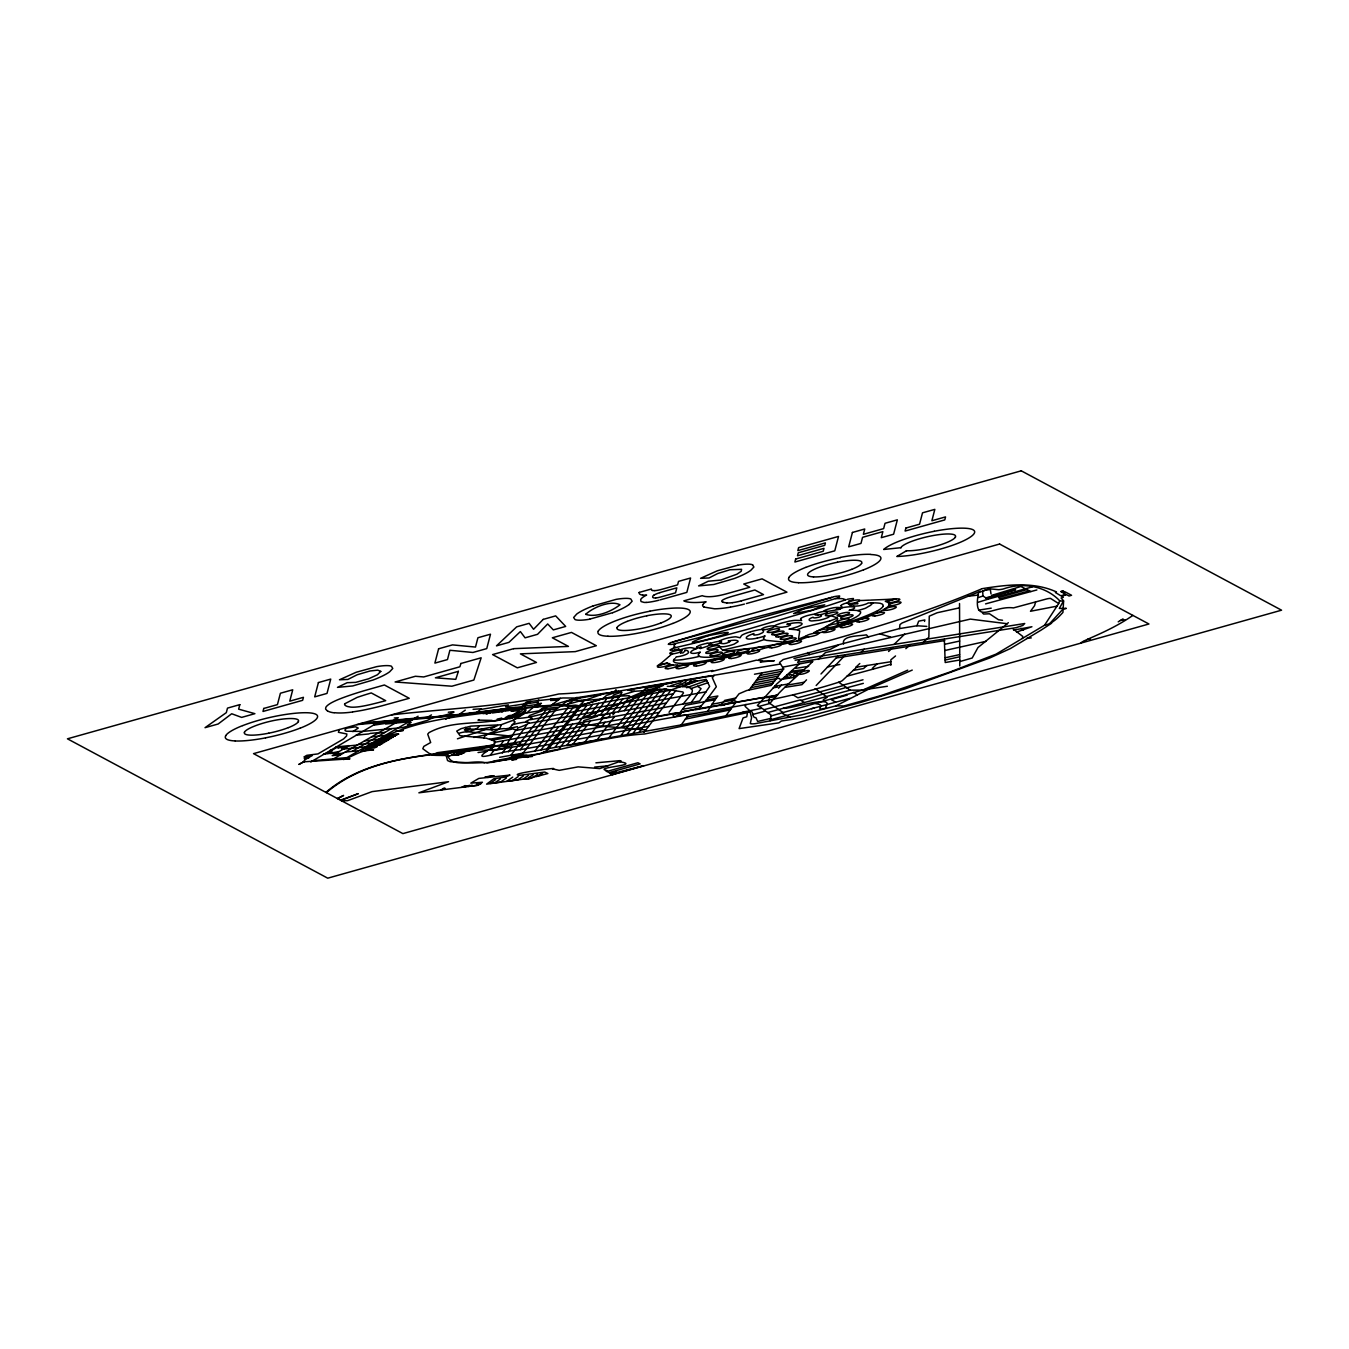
<?xml version="1.0" encoding="UTF-8"?>
<svg xmlns="http://www.w3.org/2000/svg" width="1349" height="1349" viewBox="0 0 1349 1349"><rect width="100%" height="100%" fill="white"/><g stroke="black" fill="none" stroke-linecap="round" stroke-linejoin="round"><path stroke-width="1.5" d="M959.78 665.968L959.527 603.526M837.577 618.837L837.577 618.736A23.81 4.755 -13.1 0 0 836.818 617.758L832.721 616.291A159.991 31.904 -13.1 0 0 830.529 615.852L829.382 615.633M944.317 639.241L945.211 662.528L959.729 659.998M1044.564 625.228C1052.169 623.845 1057.987 617.876 1062.928 612.429L1063.585 601.334L1059.69 600.743C1045.644 586.056 1022.694 581.975 1003.352 588.973A6.998 1.4 -13.1 0 1 998.429 589.682L989.121 588.754L978.463 592.7C972.191 627.201 993.471 605.01 1013.419 607.91L1046.453 599.007A4.3 0.86 -13.1 0 1 1050.517 598.4L1058.661 603.576L1044.564 625.228L996.068 654.13L949.932 672.038L881.352 695.46L843.934 705.965L835.992 705.847L801.34 714.936L755.406 723.637A9.207 1.838 -13.1 0 1 750.297 723.536L751.578 717.719L750.213 712.323L745.103 711.817L682.257 724.717L541.168 749.909M575.838 698.023L562.971 697.973L528.403 701.632L526.363 701.986L521.726 706.674L454.546 714.936L360.183 723.671M580.306 701.429L588.215 699.693L584.252 699.726L560.644 706.269L556.159 709.152L539.617 710.316L544.069 707.584L571.976 699.338L618.533 691.497L621.906 692.593L619.124 696.91L602.194 698.934L584.302 704.313L602.952 698.529L622.698 694.87L634.418 691.312L664.939 689.069L682.931 691.97L683.471 692.998L669.037 712.272M890.863 665.242L890.829 659.846L895.534 655.951M339.206 729.573L338.397 732.271L346.862 733.991L346.575 735.981L343.573 738.932L317.959 753.906L306.83 755.322L303.963 757.008L312.175 755.625L305.009 759.571L303.508 761.848L349.998 758.796L343.101 759.453C353.404 756.536 362.122 749.049 373.572 749.892L361.11 751.14C405.56 717.466 462.471 717.314 515.251 708.647L514.34 709.321L517.645 708.326C536.413 708.579 493.194 724.16 492.014 720.4L477.968 720.13L479.182 719.557M680.25 652.022L680.25 652.09A20.184 4.03 -13.1 0 0 680.469 652.899M725.947 715.661L736.385 701.632L733.957 700.283L739.05 693.791L746.705 690.519L771.206 685.359L783.685 668.952L779.537 662.477L783.162 659.543L899.496 628.583L899.952 624.604L902.076 623.002L980.605 591.216M685.309 683.589L695.528 680.351L697.045 681.11L682.543 686.574L667.3 686.337M676.001 690.283L666.305 703.031L517.443 730.096L515.385 730.686L507.764 742.658L508.792 743.653L514.053 742.81L681.481 712.339C675.815 720.518 666.473 714.498 680.503 712.508M798.541 638.735L799.721 631.062A48.834 9.73 -13.1 0 0 798.085 629.949L789.199 629.106M924.503 621.417L924.858 619.933L918.669 621.164L916.932 625.767L899.496 628.583M540.207 710.636L525.081 713.267L513.042 720.315L500.968 724.801L471.121 726.099L461.105 728.662L456.721 731.091L460.06 735.694L486.314 738.207L494.021 740.837L494.611 743.198L493.43 745.019L437.228 752.708C423.181 759.521 451.898 749.892 448.053 756.485C452.826 768.34 474.342 759.352 484.881 762.809M456.434 754.209L459.824 753.366L451.544 755.322L457.851 755.153L464.596 752.455L462.623 752.894A4.958 0.995 -13.1 0 1 462.1 753.282L459.048 754.428A4.519 0.894 -13.1 0 1 458.053 754.664A4.705 0.944 -13.1 0 1 456.704 754.917L456.333 754.968A4.941 0.978 -13.1 0 1 455.237 755.052L454.664 755.052A4.705 0.944 -13.1 0 1 454.023 754.985L453.804 754.867M494.847 741.343L494.392 744.817C438.155 757.076 372.577 752.54 325.885 792.369M1035.577 601.941L1034.565 605.701L1030.484 611.266L1057.076 606.139M612.075 692.29C608.095 692.121 616.206 692.442 615.987 689.643M451.51 755.153L454.714 753.872L453.77 754.513M679.98 663.438L676.22 662.865A53.977 10.758 -13.1 0 1 674.433 662.241L673.455 661.364A51.785 10.32 -13.1 0 1 673.657 660.099L673.944 659.425A28.97 5.767 -13.1 0 0 674.466 658.936L674.77 658.616M352.831 731.613L358.278 728.055L355.529 726.791L346.895 728.123A15.918 3.17 -13.1 0 0 346.71 731.242L362.611 731.428L402.643 727.566L427.481 720.349L433.316 717.449L476.248 712.896L481.323 708.765L473.077 709.321M978.43 597.506L982.983 596.005L982.662 591.317L985.495 589.968L990.351 589.58L990.992 593.864M584.673 704.414L580.863 706.033L548.891 748.51M516.937 729.792L517.881 727.988C539.448 720.366 524.474 721.108 512.232 724.851L509.602 728.325L517.443 730.096M344.771 703.773L357.03 697.45A79.625 15.868 -13.1 0 1 371.262 692.931L385.696 700.671A92.019 18.346 -13.1 0 1 370.924 704.448A28.818 5.75 -13.1 0 1 359.559 706.674A19.611 3.912 -13.1 0 1 350.622 707.095L347.435 706.488A51.414 10.252 -13.1 0 1 346.035 705.898A33.32 6.644 -13.1 0 1 344.653 703.79M770.178 720.788L771.072 714.97L764.04 710.012M883.157 606.342L882.937 604.774A53.926 10.758 -13.1 0 0 881.959 603.93L880.138 603.29A51.734 10.32 -13.1 0 0 876.968 602.969L875.214 602.868A31.786 6.34 -13.1 0 1 873.629 602.919L871.134 602.936M1058.661 603.576L1059.69 600.743M696.725 647.216L695.797 648.802L692.695 647.958A31.803 6.34 -13.1 0 0 691.481 647.722A11.652 2.327 -13.1 0 0 689.626 647.655L685.815 648.194A12.546 2.496 -13.1 0 0 683.774 648.717L681.903 649.274A8.111 1.619 -13.1 0 0 680.132 650.117M673.117 689.744L640.488 695.696L609.124 737.532M491.947 749.808L497.781 749.37L500.428 745.643M556.159 709.152L521.945 754.647L518.235 756.233M584.488 721.951L566.917 745.221M1022.441 638.482L1022.778 636.441L1012.981 628.87M310.776 761.983L377.855 722.541M526.784 724.835L514.053 742.81M724.7 704.971L720.619 705.527L724.717 700.384L735.761 698.023M536.194 705.105L541.438 703.352L537.357 704.077L534.879 706.387L558.587 704.785L569.447 705.814A30.74 6.121 -13.1 0 1 575.601 705.156L580.863 706.033M543.478 752.169L558.941 749.184L592.582 704.414L640.488 695.696M500.513 749.268L514.88 744.21L527.071 744.446L619.225 727.684C692.206 711.716 767.227 705.19 838.69 682.24L839.719 681.886A7.032 1.4 -13.1 0 0 842.366 680.571L856.75 667.131L890.947 661.718M745.913 704.397L745.137 706.438L750.078 710.94C754.125 710.839 751.427 718.005 755.929 717.702L757.666 721.445L770.903 718.393M758.88 706.471L769.908 703.453C782.487 687.653 798.76 675.259 812.874 661.381L799.333 663.961L776.754 683.994L757.345 705.527L764.09 709.675L800.345 699.895L804.308 702.559L850.157 690.165L861.32 690.132L887.355 686.253M484.24 747.397L500.58 745.12L503.632 740.685L542.956 733.519M612.328 696.826L613.643 694.937L621.569 692.071M573.072 744.108L590.491 720.889L699.608 701.008L709.658 686.439L706.168 679.373L697.045 681.11M501.862 712.002L506.044 710.164M576.242 719.439L586.781 705.476L592.582 704.414M493.7 746.351L494.409 744.817M644.029 732.423L666.305 703.031M588.248 717.246L598.703 703.301M646.694 694.566L622.125 727.145M680.604 711.682L685.562 705.291L715.054 699.743L717.87 696L708.242 697.652L698.816 708.663L683.656 711.446M681.245 724.902L688.513 714.768M596.342 715.779L602.801 714.599M534.912 751.039L569.447 705.814M546.834 748.864L578.586 706.556L557.575 705.409L524.913 707.905L538.082 706.556L537.273 707.061M508.438 751.865L511.827 747.211M597.185 739.707L614.638 716.471M499.619 757.329L540.932 749.943L558.621 726.656L590.491 720.889M612.294 712.862L622.833 698.9M707.584 711.345L715.054 699.743M527.037 712.626L533.563 707.112M502.283 752.978L505.723 748.324M584.977 741.933L602.581 718.646M624.368 710.67L634.839 696.708L647.52 692.02M652.731 693.487L621.029 735.374M749.201 689.963L761.865 672.898M606.156 713.992L619.124 696.91M618.264 711.783L629.713 696.354A6.037 1.197 -13.1 0 0 628.145 695.747L619.731 696.084M594.083 716.184L606.376 699.237M708.242 697.652L716.353 686.742L712.289 677.704L714.228 675.478L627.707 690.03L634.418 691.312M492.874 761.258L513.463 757.194L515.419 754.58M524.205 744.648L549.97 710.586M601.384 718.309C609.799 707.534 615.481 718.95 601.873 717.651M633.153 733.165L666.473 689.103M683.184 704.009C690.014 695.005 700.131 687.568 682.543 686.574M493.987 746.604C463.466 765.608 497.545 751.376 520.36 749.69L523.867 745.07L527.071 744.446M554.979 747.38L572.532 724.143M582.785 717.398L604.47 709.473L613.104 698.006M639.241 732.052L670.959 690.148M448.34 718.309L452.455 715.931M466.906 729.944L464.36 729.843L470.278 728.055L465.877 731.546L512.097 736.217M490.345 755.136L493.869 750.482L523.867 745.07M586.781 705.476L572.701 708.04L562.111 722.019M627.184 734.261L659.728 690.924L664.939 689.069M510.731 755.44L517.864 746.115L523.901 744.665M691.228 702.542L701.075 688.631L697.467 686.287L690.671 688.715M515.251 756.873L518.657 754.563L517.173 756.519L513.463 757.194M577.76 723.991L602.076 726.167L605.043 722.255L659.105 712.39M579.632 705.342L583.611 701.514M677.333 715.611L680.958 712.947M554.203 739.522L555.603 737.009M872.955 602.919L870.712 605.195A17.217 3.423 -13.1 0 1 868.722 606.342L866.378 607.724A7.335 1.467 -13.1 0 1 864.945 608.433L857.779 610.608M509.855 718.629L512.013 716.774L504.459 719.219L511.777 718.275L520.883 713.52M519.314 743.957L545.637 710.569M545.08 744.53L544.237 745.508M600.153 715.071L603.829 710.4L706.269 691.767M536.902 704.532L524.154 706.168L528.639 701.851L530.663 701.531L529.348 703.301M513.885 754.867L511.659 757.548L506.516 759.605L491.66 762.37L472.403 763.011L450.144 761.679L447.531 760.566L446.182 755.541A22.056 4.401 -13.1 0 0 442.506 755.474C430.449 755.136 433.248 756.384 422.81 748.729L423.822 746.385L430.685 742.506L427.717 734.143L429.033 732.608C453.77 719.135 482.672 725.947 507.747 717.516M612.884 714.936L614.942 712.39M602.952 698.529L606.578 695.393L618.533 691.497M558.874 734.665L557.609 736.925M689.794 681.582L691.919 679.019M821.001 673.96L837.662 656.322M561.909 704.886L566.58 701.632L580.475 697.551M682.341 712.188L695.966 709.203M676.591 686.186L684.972 682.358L687.383 679.829M597.118 716.336L583.645 720.686M827.477 666.962L839.837 664.467M356.743 724.649L450.364 716.015L515.689 707.567L525.081 708.916L524.373 711.547L515.116 718.562L516.465 718.444C518.168 714.903 529.348 712.356 524.913 707.905M806.517 679.845L801.964 684.668L784.949 687.366M675.63 657.688L676.355 656.845A9.055 1.804 -13.1 0 0 679.98 656.339L683.134 655.513A10.337 2.057 -13.1 0 0 685.376 654.72L686.27 654.349A5.025 0.995 -13.1 0 0 686.928 654.012L687.889 653.287A22.056 4.401 -13.1 0 0 688.53 652.528A15.21 3.035 -13.1 0 0 688.664 652.225L687.653 650.69A35.917 7.167 -13.1 0 0 686 650.353M797.748 673.117L796.804 673.876M510.748 757.598L513.21 754.985M682.628 680.722L680.115 682.881L671.094 685.579M778.508 688.209L781.459 685.14L788.069 684.044M512.367 709.051L510.529 710.856M845.25 655.091L816.162 685.511M860.898 652.562L864.186 649.189L1024.734 623.508L1022.829 625.447L1016.185 627.656L797.63 662.308L799.873 659.492M790.227 674.196L789.317 674.938M818.101 659.476L825.47 652.612L970.319 619.107L1007.214 623.727L1008.327 622.648M575.854 697.888L606.881 692.88M512.687 759.959L513.328 759.318M511.709 760.111L516.6 759.369M550.645 699.069L552.5 698.934M894.1 644.4L904.656 634.097M888.603 651.5L892.6 647.621M513.244 710.603L511.524 710.889L516.06 709.523M513.463 759.302C524.137 752.944 540.983 757.227 548.453 748.813L550.038 748.071M1007.214 623.727L977.958 647.554L972.191 658.025L959.83 661.55M866.969 665.495L863.529 668.548L853.124 670.419M859.802 663.506L855.822 667.283L856.75 667.131M922.986 642.697L928.854 637.268L929.259 616.173L937.15 612.75L959.324 607.876M877.086 663.877L872.365 668.328L873.292 669.07L890.829 664.281M672.072 653.894L669.408 656.137M905.854 648.684L910.035 644.788M553.242 704.178L552.382 704.515L560.408 698.327M540.224 704.515L535.705 705.493M754.513 682.796L776.299 678.614L779.182 678.311L780.397 679.576L788.541 678.26L796.601 671.566L803.026 670.655M794.898 675.411L793.988 676.153M539.027 705.055L534.946 706.1M711.581 671.549L756.418 660.15L761.747 660.791L760.313 662.123C790.952 658.413 762.64 663.759 759.015 659.543C834.323 639.611 909.968 619.461 981.802 588.805M787.226 676.591L786.349 677.35M628.786 697.821L640.64 692.796L648.194 686.826M668.75 656.71L661.937 662.561A162.487 32.393 -13.1 0 1 659.998 663.978L657.25 665.9M527.965 757.109L524.289 756.317M719 641.382L719.118 641.298A10.843 2.158 -13.1 0 1 719.759 640.826L721.091 640.202A16.981 3.389 -13.1 0 1 723.587 639.207L725.981 638.448A12.377 2.462 -13.1 0 1 728.477 637.824L730.281 637.47A15.615 3.12 -13.1 0 1 733.333 637.015L735.154 636.829A15.126 3.018 -13.1 0 1 736.588 636.947L740.078 637.773L741.427 635.716A10.37 2.074 -13.1 0 1 742.254 634.991L742.776 634.704A21.129 4.216 -13.1 0 1 745.154 633.608L747.413 632.782A38.244 7.622 -13.1 0 1 748.813 632.344L750.263 631.888M559.144 699.473L550.628 700.485L555.114 698.647M503.076 711.058L493.852 712.019M511.777 718.275L517.763 714.886M517.898 715.763L519.365 714.65M448.053 756.485L451.19 755.389M629.157 604.504L632.141 601.249L630.843 599.007A21.028 4.199 -13.1 0 0 616.139 599.361L593.256 605.87M512.232 724.851L515.133 721.985L513.042 720.315M489.08 713.385L491.559 712.255M500.698 719.354L501.727 718.106L497.174 719.135M485.944 713.84L491.053 712.626M340.96 800.446L358.294 793.65L340.454 800.176M435.103 753.535L433.164 755.136L481.458 748.779M453.736 715.763L449.622 717.499M542.669 773.77L530.208 778.457L523.176 779.149L528.504 775.304M709.439 644.873L708.832 645.311A36.693 7.318 -13.1 0 1 707.449 646.222L700.283 648.599A4.603 0.927 -13.1 0 1 699.996 648.228L700.283 647.857A32.174 6.408 -13.1 0 1 701.261 647.014L700.131 647.335A52.459 10.455 -13.1 0 0 698.074 648.026L695.123 649.156A18.97 3.777 -13.1 0 0 692.475 650.538A13.338 2.664 -13.1 0 0 692.054 650.808A17.217 3.423 -13.1 0 0 690.705 652.461A11.551 2.31 -13.1 0 0 692.037 653.287A9.038 1.804 -13.1 0 0 693.723 653.388L695.089 653.287A8.313 1.653 -13.1 0 0 699.878 652.241M461.695 787.327L465.169 785.556M462.909 787.175L469.739 785.32M527.425 757.463L528.218 756.89C543.343 755.625 513.126 756.452 528.218 756.89M465.54 786.821L467.142 785.674M512.738 777.108L506.853 781.273L517.847 779.84L523.26 776.046M512.62 780.531L518.235 776.569M459.334 714.329L465.287 710.13M495.639 779.553L490.142 783.449L500.53 782.1L506.431 777.951M533.327 774.663C520.647 782.184 534.642 777.564 537.458 774.141M494.83 782.808L500.26 779.014M337.351 798.524L343.59 795.421L337.672 798.675M468.103 786.484L472.167 785.101M445.743 719.27L447.21 718.241M476.45 784.056L481.138 783.634M480.193 783.567L477.799 785.219L470.666 786.147M326.374 792.639C362.915 761.392 412.979 756.182 458.862 751.815L461.24 750.162M525.739 721.597L532.096 718.208L528.825 716.454L529.651 715.459L542.349 710.822M458.862 751.815L476.012 749.639L477.866 748.341L456.67 750.887M418.106 716.218L411.765 720.029L398.09 721.445L340.521 754.799L332.191 755.642L349.155 745.626L335.884 746.992M567.339 704.482L573.747 700.114L581.942 700.401M540.848 774.006L539.785 774.697L541.624 774.478M538.807 699.878L537.914 700.451M845.806 599.782L843.007 598.771A80.502 16.053 -13.1 0 0 841.101 598.585L835.571 598.619M653 689.71L663.034 685.596M528.42 778.474L486.601 784.14L493.886 778.744L505.824 776.973L510.04 775.085L478.811 778.424L470.818 783.145L482.419 782.251L478.069 785.27L418.881 792.824L448.543 781.712L372.071 791.627L347.62 800.665L341.617 800.8M1118.203 621.855L1123.009 618.871M1132.873 615.397C1108.912 632.175 1082.168 640.286 1080.701 643.169M368.446 722.575L428.004 716.994L431.461 714.903M518.168 710.603L519.921 709.54L517.679 709.743M505.605 717.499L508.607 715.678L515.048 714.751M393.773 720.467L398.292 717.752L394.279 717.988M458.913 753.214C472.521 749.353 483.38 749.859 493.869 750.482M512.991 714.953L519.837 710.434L513.429 711.092M677.029 650.235L679.12 648.987L674.685 650.016M906.73 550.611L896.815 556.496A47.384 9.443 -13.1 0 0 957.25 543.546A48.851 9.747 -13.1 0 0 974.265 533.327A46.777 9.325 -13.1 0 0 964.518 528.201A48.851 9.747 -13.1 0 0 934.317 531.253M323.406 754.158L329.578 752.523L325.446 753.956M311.872 760.853L346.963 757.598L411.765 720.029M339.999 746.587L337.688 747.919L346.929 746.941M391.463 728.629L352.224 751.359L345.26 752.051M373.336 725.239L398.09 721.445M333.27 759.032L340.521 754.799M884.168 609.343L882.583 610.22A78.461 15.648 -13.1 0 1 876.074 613.323M428.004 716.994C429.066 720.332 468.272 709.473 448.306 712.255M327.638 752.708L337.992 746.79M374.988 747.852L365.006 748.897L367.957 748.644M381.565 739.269L391.058 738.459M327.453 753.771L338.784 751.578M774.41 625.885L775.81 625.127A5.733 1.147 -13.1 0 1 776.586 624.789L779.182 623.862A39.239 7.824 -13.1 0 1 781.914 623.002L789.469 621.113A21.213 4.232 -13.1 0 1 792.892 620.574L794.021 620.439A10.219 2.04 -13.1 0 1 795.944 620.355L801.593 620.489L800.632 619.006M619.326 761.072L620.068 760.651L595.904 762.826M912.244 670.082L870.122 688.412L835.992 705.847M370.031 748.341L369.609 748.476M576.057 697.855L576.95 697.382M510.276 716.69L513.784 714.886M526.97 755.339L522.417 754.816L511.541 757.649L517.594 756.637M837.965 645.378L830.04 649.476L793.937 658.531M569.413 700.586L571.976 699.338M675.832 643.507L674.146 645.345A80.367 16.019 -13.1 0 0 673.96 646.289L675.731 647.587M671.06 642.478L671.094 642.461A22.309 4.452 -13.1 0 0 669.576 643.22L668.278 644.316L670.301 644.451A23.557 4.705 -13.1 0 0 672.207 644.384L672.24 644.384M907.725 670.166L863.208 689.879L770.515 716.1M813.97 632.546L815.234 631.973A184.746 36.828 -13.1 0 0 825.841 626.83L837.088 620.203A49.373 9.848 -13.1 0 0 837.544 618.955M806.331 635.902L801.205 638.026A69.608 13.878 -13.1 0 1 800.075 638.465M673.589 648.093L673.64 648.076A21.736 4.334 -13.1 0 0 671.768 648.886L669.947 649.982L672.476 650.201A24.012 4.789 -13.1 0 0 674.129 650.151L674.18 650.134M497.562 725.492L490.631 728.949A9.291 1.855 -13.1 0 0 492.351 729.758L504.104 728.595A4.603 0.911 -13.1 0 0 507.932 728.443L509.551 728.055M799.637 638.633L798.456 639.072M612.598 612.716L589.8 619.107M666.929 662.814L666.17 663.084A35.563 7.082 -13.1 0 1 662.781 664.197L661.684 664.551M776.029 696.759L760.532 698.023L695.494 709.759M659.981 689.204L604.47 709.473M808.22 636.846L796.652 641.011M862.196 618.871L865.299 617.724A80.889 16.121 -13.1 0 0 872.567 614.84M686.624 687.737L706.707 680.503M697.467 686.287L708.09 682.678M492.351 729.758L485.286 729.539L457.429 738.814M764.967 635.919L763.45 638.178L764.107 639.291A48.294 9.628 -13.1 0 0 766.536 640.37L786.568 642.411M764.731 636.003L762.185 636.829A19.308 3.845 -13.1 0 1 758.711 637.757L757.16 638.128M818.067 633.254L819.804 632.63M587.624 699.355L603.054 693.926M764.394 639.493L757.244 641.888A16.407 3.271 -13.1 0 1 753.906 642.798L722.862 650.1M797.31 629.646L800.362 628.533A15.412 3.069 -13.1 0 0 802.773 627.487L829.702 620.978M672.257 689.524L680.672 686.641M851.894 600.221L852.113 600.153A22.545 4.502 -13.1 0 0 853.124 599.394L853.462 598.501L849.415 598.922A23.338 4.654 -13.1 0 0 847.223 599.31L847.223 599.31M845.671 599.816L835.318 603.256A382.003 76.151 -13.1 0 1 827.544 605.802L749.74 628.701A111.883 22.309 -13.1 0 1 747.076 629.443L731.462 633.676A424.345 84.599 -13.1 0 1 722.255 636.121L696.017 642.748A409.691 81.682 -13.1 0 1 687.265 644.856L673.842 648.026M850.915 600.558L848.42 601.384L850.207 601.401M522.906 753.231L520.68 754.681L522.417 754.816M584.302 704.111L581.25 704.6M659.02 687.012L646.508 690.553M494.189 745.66L491.947 745.946M838.42 597.708L838.572 597.658A25.429 5.076 -13.1 0 0 839.483 596.848L839.618 595.921L836.127 596.292A20.252 4.047 -13.1 0 0 834.272 596.612L834.272 596.612M833.631 596.814L819.366 601.3A357.755 71.328 -13.1 0 1 811.794 603.627L671.751 642.293M837.965 597.843L775.355 616.645L697.113 638.111A370.638 73.891 -13.1 0 1 688.816 640.235L672.915 644.215M968.127 596.224L978.497 595.044M831.389 628.87L847.425 623.794A104.8 20.893 -13.1 0 1 850.325 622.833L855.974 620.995A82.795 16.508 -13.1 0 0 857.762 620.405M511.153 729.269L473.769 737.448M750.634 631.787L751.966 631.399A37.62 7.504 -13.1 0 1 755.288 630.573L758.661 629.848A5.598 1.113 -13.1 0 1 759.436 629.713L761.747 629.443M660.757 664.872A6.425 1.282 -13.1 0 0 660.285 667.249A6.425 1.282 -13.1 0 0 669.913 664.045A6.425 1.282 -13.1 0 0 660.757 664.872L660.083 665.057M982.325 588.636C1005.916 584.91 1033.25 581.25 1056.452 591.941L1055.373 592.498L1060.82 595.769L1065.946 594.369L1060.702 591.553L1063.248 590.845L1061.629 591.57L1064.749 591.638L1062.945 592.346L1066.115 592.363L1071.544 595.28L1069.032 596.022L1066.637 594.724L1061.899 596.073L1063.383 597.27L1061.09 597.995L1063.619 600.811L1059.302 608.433L1066.317 608.365L1062.675 609.428L1050.348 622.884L1051.613 623.204L1041.209 630.05L1010.418 648.549L990.031 657.874L905.567 688.732L860.949 702.357L804.442 717.415L781.324 721.057L778.879 722.845L739.083 728.612L743.08 717.887L746.739 716.757L747.481 712.66L644.704 733.974C599.293 736.621 546.632 755.659 498.506 760.735L486.804 762.893M991.65 595.381L1020.856 586.495L1030.94 591.537L1036.875 589.951M609.883 773.179L616.459 771.308M1013.554 630.084L1031.918 626.745L1016.505 632.074M679.829 712.643L684.567 711.277M1032.491 586.832L987.873 599.226L982.983 596.005M606.881 771.459L609.208 772.623L640.151 763.905L637.892 762.758L606.881 771.459L605.785 770.835L606.848 770.549C591.992 767.345 643.102 765.254 619.629 761.78L621.181 760.988L599.765 768.61L578.148 766.873L559.194 770.346L552.466 768.863C562.263 766.822 505.588 773.955 519.466 775.338L544.76 772.05L547.863 773.517L536.025 776.653M639.106 592.447L651.28 589.041M660.167 599.867L686.843 592.38L690.587 577.996L678.513 581.385L677.603 584.876L663.017 588.99A12.04 2.394 -13.1 0 1 657.975 590.221A7.099 1.416 -13.1 0 1 654.771 590.626M741.36 600.828L763.517 594.605L754.867 589.985L732.591 596.241A24.737 4.924 -13.1 0 0 728.915 597.371A15.058 3.002 -13.1 0 0 724.835 598.905A12.023 2.394 -13.1 0 0 722.12 600.507A9.477 1.889 -13.1 0 0 721.732 601.165L721.917 601.587A19.763 3.946 -13.1 0 0 722.356 601.907A45.225 9.021 -13.1 0 0 723.3 602.328M746.385 603.559L786.939 592.16L762.101 578.856L743.754 584.016L749.791 587.253L727.617 593.493A21.837 4.351 -13.1 0 1 719.506 595.482A17.284 3.44 -13.1 0 1 713.199 596.46A18.953 3.777 -13.1 0 1 708.512 596.696A30.201 6.02 -13.1 0 1 703.2 596.005L702.576 595.769A15.21 3.035 -13.1 0 1 702.323 595.668L683.825 600.861A51.127 10.185 -13.1 0 0 686.81 601.839A47.535 9.477 -13.1 0 0 698.04 602.447A37.772 7.538 -13.1 0 0 706.117 601.789A28.565 5.7 -13.1 0 0 702.863 604.672M516.465 718.444C535.013 718.157 553.63 708.916 572.701 708.04M1026.825 589.648L998.614 597.59L1000.233 598.804L1029.287 590.896M985.799 597.877L1015.595 589.58L986.574 598.282M1030.94 591.537L985.563 603.88M777.715 694.92L769.706 697.079L768.61 702.559L783.145 712.609L783.01 713.79L790.042 717.145M801.289 700.401L846.278 687.434L850.157 690.165M752.573 714.532L765.338 711.058M771.021 719.641L849.954 698.344M978.396 602.194L987.873 599.226M846.936 676.22L873.292 669.07M767.648 712.542L804.308 702.559M846.278 687.434L843.53 685.477L797.866 697.804L792.824 694.735M761.561 708.326L742.827 712.188M846.767 687.821L863.343 683.353M833.075 699.069L847.155 695.123L846.447 694.431M675.377 682.021L645.294 688.546M838.69 682.24L842.923 685.107L863.023 679.778M658.902 600.204L658.75 600.254A18.346 3.659 -13.1 0 1 650.623 601.941A11.922 2.378 -13.1 0 1 646.171 602.43M744.429 604.082L743.653 604.285A37.924 7.554 -13.1 0 1 730.5 607.067M494.51 726.504L480.48 729.354L469.89 729.101M749.977 651.702L738.459 654.585M737.279 653.658L740.466 652.815M517.426 726.673L509.602 728.325M696.944 680.874L684.381 685.073L680.739 684.752M735.475 654.096L733.822 654.501A114.53 22.832 -13.1 0 0 729.522 655.513L721.648 657.401A48.244 9.612 -13.1 0 1 717.027 658.447L714.279 659.02M792.656 641.989L782.471 644.35M731.36 656.288L724.143 658.025A67.686 13.49 -13.1 0 1 719.928 659.02M847.678 602.683L846.093 603.104A12.377 2.462 -13.1 0 0 843.951 603.779L841.489 604.976A11.652 2.327 -13.1 0 0 841.118 605.684M762.944 648.549L769.149 647.098M497.781 749.37L501.255 748.611M450.853 714.683L448.711 715.021M985.917 641.348L944.924 650.488M945.16 660.015L959.628 656.811M512.553 716.623L514.323 716.252M945.177 657.772L959.577 654.619M789.35 629.072L792.352 628.347A19.308 3.845 -13.1 0 0 795.725 627.352L797.107 626.897A11.214 2.243 -13.1 0 0 800.817 625.211L801.744 624.469A13.675 2.732 -13.1 0 0 802.065 623.727L801.997 623.558A22.933 4.57 -13.1 0 0 800.75 622.901L798.49 622.682A20.69 4.131 -13.1 0 0 794.713 622.884L793.516 623.019A7.47 1.484 -13.1 0 0 792.217 623.204L789.637 623.676A27.267 5.43 -13.1 0 0 786.855 624.267L786.855 624.267A25.26 5.042 -13.1 0 1 788.828 624.351L790.177 624.57A8.769 1.754 -13.1 0 1 790.531 624.941L788.659 625.97A6.812 1.349 -13.1 0 1 786.889 626.492L782.116 627.201A18.498 3.693 -13.1 0 1 780.076 627.234L779.806 627.218A11.079 2.209 -13.1 0 1 779.115 627.184L775.371 626.492M944.974 644.232L959.611 641.062M885.737 601.35L891.402 600.001A92.744 18.498 -13.1 0 0 894.572 599.192L896.394 598.72L890.745 599.158A162.487 32.393 -13.1 0 1 886.63 599.428L870.729 600.086M786.433 642.444L785 642.731M715.206 660.032L715.054 660.066A6.425 1.282 -13.1 0 0 714.582 662.561A6.425 1.282 -13.1 0 0 724.211 659.374A6.425 1.282 -13.1 0 0 715.071 660.184M712.828 670.47C663.995 679.441 604.015 692.273 558.874 693.959C504.172 706.572 447.312 708.495 391.547 714.869M685.393 719.118L730.247 709.878M725.897 703.773L728.443 703.183A4.789 0.961 -13.1 0 0 731.107 702.323L734.227 699.946L723.671 701.8M713.638 675.343L780.498 664.012M459.065 733.266C464.916 731.04 476.315 731.883 479.232 725.745M615.161 691.126L616.628 690.975M772.758 683.403L750.938 687.636M677.198 712.66L656.069 716.538M782.96 667.114L799.333 663.961M781.661 671.364L759.925 675.495M774.68 680.975L752.793 685.123M784.578 642.815L778.575 643.928A164.595 32.814 -13.1 0 1 765.153 646.188A140.583 28.025 -13.1 0 1 762.674 646.576A184.746 36.828 -13.1 0 1 748.021 648.684L728.291 650.774A49.373 9.848 -13.1 0 1 725.104 650.555L724.531 650.488A23.81 4.755 -13.1 0 1 722.389 649.914L719.152 646.609M711.682 704.313L723.435 702.087M673.944 714.262L679.12 713.284M552.77 700.485L556.547 699.288L554.321 699.305M737.768 565.248L717.364 570.779L700.586 578.316L709.018 577.979L717.685 573.527L729.944 569.767L741.613 569.329L741.191 571.318L736.925 574.202L720.821 580.053L708.292 581.217L698.613 585.904L713.806 584.488L734.328 578.502A51.414 10.252 -13.1 0 0 750.82 570.307L753.889 567.035L752.59 564.793M558.621 726.656L489.687 739.235M495.555 742.169L503.632 740.685M520.36 749.69L648.633 726.335M711.243 675.613L606.578 693.184M758.104 677.957L779.773 673.809M756.485 680.149L778.002 676.203M603.829 710.4L529.364 723.233M706.404 699.996L716.184 698.209M492.318 740.196L511.777 736.638M555.08 731.327L543.478 733.434M555.552 731.242L605.043 722.255M514.93 755.238L516.751 754.9M566.884 745.626L604.436 738.814M736.79 653.489L734.665 653.877A86.791 17.301 -13.1 0 1 730.703 654.552A95.155 18.97 -13.1 0 1 727.178 655.125L716.37 656.609A49.323 9.831 -13.1 0 1 709.051 657.25L704.212 657.233A50.739 10.117 -13.1 0 1 700.418 656.811L698.377 655.547A40.183 8.01 -13.1 0 1 698.293 654.771L698.681 653.961A52.156 10.404 -13.1 0 1 700.35 652.14M754.479 674.23L783.685 668.952M555.299 739.927L559.565 739.168M687.012 716.875L730.973 708.916M793.263 675.984L797.208 675.377M698.816 708.663L773.837 695.629M500.58 745.12L508.792 743.653M487.36 751.275L478.035 752.523M673.37 693.757L530.359 719.708M682.729 709.254L701.244 705.965M801.458 671.954C817.612 667.333 804.729 675.394 798.541 674.213M511.861 710.569L515.301 709.979M476.012 749.639L505.386 744.614L515.976 744.007M774.545 686.321L781.459 685.14M511.018 710.367L512.283 710.164M787.158 685.09L804.189 682.24M773.247 687.805L777.53 687.096M707.061 643.338L705.358 643.675A13.153 2.614 -13.1 0 0 702.576 644.367L700.991 644.856A11.45 2.276 -13.1 0 0 699.035 645.564L697.315 646.576A19.948 3.98 -13.1 0 0 696.742 647.183M864.186 649.189L795.117 660.234M944.722 640.59L836.245 657.992M978.565 610.153L991.228 608.163M795.404 668.362L808.624 666.339M788.541 678.26L794.932 677.282M800.092 673.033L796.062 673.606M787.007 674.955L791.172 674.365M788.187 676.793L784.376 677.333M449.571 755.794L447.699 755.777M515.925 716.285L519.635 715.746M790.278 672.46L796.601 671.566M492.385 712.997L502.502 711.479M506.229 718.579L510.698 717.955M486.601 713.756L487.512 713.638M538.571 775.591L540.426 775.355M525.132 703.807L505.487 706.825L508.337 704.852L481.053 709.422M524.761 704.262L526.852 703.993M476.248 712.896C491.997 713.52 508.978 704.616 524.457 709.068L524.576 710.721L522.08 712.963L523.395 712.913M1120.463 620.456L1125.1 619.849M791.829 671.212L804.459 669.559M482.942 713.672L487.495 713.081M815.352 613.964L813.447 614.25A16.981 3.389 -13.1 0 0 810.243 614.857L807.613 615.515A12.074 2.411 -13.1 0 0 805.066 616.324L803.886 616.78A15.362 3.069 -13.1 0 0 801.593 617.893L800.817 618.382A16.964 3.389 -13.1 0 0 800.632 618.955M505.47 710.99L509.028 710.552M527.341 703.571L538.504 702.121L537.357 704.077M329.814 751.477L332.276 750.837L330.809 750.887M640.64 692.796L654.4 691.244M364.55 740.871L378.513 739.336M1026.589 638.397L1031.294 637.892M901.199 547.66L883.713 549.481A47.299 9.426 -13.1 0 1 934.284 531.287M514.036 714.329L516.144 714.11M343 749.1L365.444 746.874M373.993 743.603L384.111 742.506L374.213 743.484M376.017 723.705L388.377 722.474M356.085 735.188L369.137 733.907M377.956 733.08L384.92 732.406M385.224 735.492L371.548 736.807M371.599 743.265L358.311 744.496M352.224 751.359L358.885 750.702M330.151 753.501L336.66 752.86M304.216 758.627L308.28 758.222M916.932 625.767L926.814 626.391M385.713 724.008L410.147 721.664L411.158 722.474L407.364 724.666L411.9 725.155M370.132 733.434L378.732 732.608M304.807 758.273L308.87 757.885M348.7 745.896L357.283 745.07M335.058 753.956L343.101 753.197M343.371 748.914L341.634 748.999L344.45 748.307M499.754 746.739L507.865 745.98M594.555 767.092L607.994 765.844M587.574 700.266L602.194 698.934M329.982 750.381L332.039 750.196M1087.8 639.156L1090.414 638.954M827.19 611.519L840.461 609.175A4.603 0.927 -13.1 0 0 839.685 608.989L838.69 608.972A32.174 6.408 -13.1 0 0 836.313 609.073L837.442 608.753A52.459 10.455 -13.1 0 1 839.786 608.214L843.479 607.472A18.97 3.777 -13.1 0 1 847.712 606.932A13.338 2.664 -13.1 0 1 848.487 606.865A17.217 3.423 -13.1 0 1 852.939 606.865A11.551 2.31 -13.1 0 1 854.558 607.623A9.038 1.804 -13.1 0 1 854.288 608.281L853.732 608.669A8.313 1.653 -13.1 0 1 849.566 610.186M541.522 708.596L558.149 707.416M775.068 695.393L777.091 695.595M869.667 600.136L865.417 600.322A53.302 10.623 -13.1 0 1 862.989 600.44L859.684 600.524A6.425 1.282 -13.1 0 0 850.663 601.266A6.425 1.282 -13.1 0 0 850.19 603.644A6.425 1.282 -13.1 0 0 859.819 600.44M1084.242 641.213L1086.333 641.112M554.675 704.701L553.36 704.431M687.585 714.936L678.8 715.51M870.678 602.952L868.183 602.952A9.055 1.804 -13.1 0 1 865.788 604.133L862.804 605.043A10.337 2.057 -13.1 0 1 860.156 605.617L858.959 605.836A5.025 0.995 -13.1 0 1 857.93 605.971L855.856 606.106A22.056 4.401 -13.1 0 1 853.765 606.089M489.872 747.312L492.048 748.223M1002.543 620.253L998.496 619.747L989.475 613.778L983.64 614.048L982.426 612.935M480.48 729.354L485.286 729.539M726.824 602.952L723.3 602.328M815.875 703.74C826.026 704.734 816.33 709.018 821.541 709.169C823.177 708.259 828.202 708.562 825.807 706.606C835.587 693.959 788.204 709.675 783.331 708.259M571.538 699.962L573.747 700.114M645.918 729.944L602.076 726.167M459.082 753.804L461.914 754.007M516.33 757.109L517.965 757.227M521.726 706.674L525.486 707.281M831.743 597.388L750.331 618.567L673.1 641.972M719.388 646.441L719.725 646.525A16.694 3.322 -13.1 0 0 722.086 646.778L723.418 646.727A4.637 0.927 -13.1 0 0 724.261 646.643L725.627 646.424A10.505 2.091 -13.1 0 0 728.645 645.8L731.158 645.109A15.665 3.12 -13.1 0 0 734.21 644.097L738.072 641.686A21.146 4.216 -13.1 0 0 737.819 640.91L737.06 640.556A24.029 4.789 -13.1 0 0 734.935 640.219L733.603 640.252A20.336 4.047 -13.1 0 0 731.495 640.455L730.281 640.623A13.692 2.732 -13.1 0 0 728.359 640.994M890.593 637.032L880.138 633.946M609.208 772.623L612.986 774.579M704.026 607.084L714.582 608.804A34.113 6.796 -13.1 0 0 721.9 608.348A29.695 5.919 -13.1 0 0 730.433 607.134M811.491 708.68L813.869 708.04M729.758 641.517L729.337 641.23A19.561 3.895 -13.1 0 0 728.342 640.994M831.153 699.591L835.621 702.104M483.937 737.852C485.488 731.63 500.951 732.692 500.968 724.801M327.301 710.839L325.564 709.051L325.868 707.298A41.077 8.195 -13.1 0 1 331.129 702.947A42.207 8.414 -13.1 0 1 341.23 698.377A78.411 15.632 -13.1 0 1 353.522 694.027A85.122 16.964 -13.1 0 1 365.697 690.283L384.398 684.988L409.236 698.293L382.323 705.712A69.811 13.912 -13.1 0 1 362.207 710.35A54.095 10.792 -13.1 0 1 352.662 711.901M465.169 727.381L467.007 728.561M853.512 692.442L857.273 694.92M815.15 688.648L827.274 697.214L823.379 699.659L824.037 701.413M1020.788 628.229L1023.453 630.135M680.537 652.882L682.898 652.95L685.09 650.909A37.924 7.554 -13.1 0 0 684.82 650.252A11.703 2.327 -13.1 0 1 685.983 650.353M807.967 652.444L809.653 654.602M868.52 637.133L866.429 634.823C860.072 636.188 841.017 635.227 843.597 643.996M762.876 629.865L763.467 631.484A11.079 2.209 -13.1 0 1 763.349 631.855L763.281 631.956A18.498 3.693 -13.1 0 1 762.573 632.698L759.352 634.232A6.812 1.349 -13.1 0 1 757.497 634.721L754.411 635.092A8.769 1.754 -13.1 0 1 753.619 634.839L753.484 634.283A25.26 5.042 -13.1 0 1 753.922 633.524L753.939 633.507A27.267 5.43 -13.1 0 0 751.595 634.367L749.622 635.16A7.47 1.484 -13.1 0 0 748.762 635.581L748.071 635.986A20.69 4.131 -13.1 0 0 746.402 637.318L746.267 638.212A22.933 4.57 -13.1 0 0 747.363 638.853L747.852 638.971A13.675 2.732 -13.1 0 0 749.774 639.072L751.848 638.971A11.214 2.243 -13.1 0 0 757.16 638.144M651.28 589.462L651.263 589.429A17.638 3.524 -13.1 0 0 652.68 590.508M629.072 604.521A51.532 10.269 -13.1 0 1 612.648 612.716M589.715 619.208A21.028 4.199 -13.1 0 1 575.028 619.562L573.645 617.505L576.697 614.065A51.515 10.269 -13.1 0 1 593.206 605.853M659.863 592.649A17.436 3.474 -13.1 0 1 662.174 591.941L676.827 587.827L675.529 592.835L660.959 596.916A11.096 2.209 -13.1 0 1 658.649 597.489A5.261 1.045 -13.1 0 1 655.732 597.944M653.961 595.111A13.372 2.664 -13.1 0 1 659.846 592.649M653.911 595.128A12.141 2.411 -13.1 0 0 652.747 596.427A28.177 5.615 -13.1 0 0 652.697 597.287L653.354 597.759A7.656 1.534 -13.1 0 0 655.631 597.978M642.917 595.061A15.632 3.12 -13.1 0 0 646.626 595.078A30.521 6.087 -13.1 0 0 642.546 597.506A30.15 6.003 -13.1 0 0 640.657 599.833L641.045 601.536L644.046 602.413A14.08 2.816 -13.1 0 0 646.137 602.43M642.647 595.145A29.088 5.801 -13.1 0 1 639.308 592.413M654.805 590.609A8.195 1.636 -13.1 0 1 652.714 590.491M737.869 565.147A21.011 4.182 -13.1 0 1 752.573 564.809M288.382 727.617A26.862 5.362 -13.1 0 1 268.771 733.182M298.382 721.631A28.818 5.75 -13.1 0 1 288.484 727.617M298.314 721.631A27.806 5.548 -13.1 0 0 292.615 718.579A28.818 5.75 -13.1 0 0 274.167 720.433A26.862 5.362 -13.1 0 0 254.607 726.082A28.902 5.767 -13.1 0 0 244.388 732.271M244.506 732.237A27.806 5.548 -13.1 0 0 250.29 735.138A28.902 5.767 -13.1 0 0 268.755 733.198M242.719 725.61A45.984 9.173 -13.1 0 1 277.321 715.897A48.935 9.763 -13.1 0 1 307.623 712.761A46.743 9.325 -13.1 0 1 317.15 717.938A48.935 9.763 -13.1 0 1 300.304 728.123M300.153 728.123A45.984 9.173 -13.1 0 1 265.551 737.836M265.517 737.886A48.935 9.763 -13.1 0 1 235.249 740.972M235.333 740.938A46.743 9.325 -13.1 0 1 225.721 735.778M225.603 735.812A48.935 9.763 -13.1 0 1 242.584 725.61M352.46 712.036A40.15 8.01 -13.1 0 1 334.535 712.677M334.08 712.828A56.742 11.315 -13.1 0 1 327.487 710.788M661.01 622.918A26.862 5.362 -13.1 0 1 641.399 628.482A28.902 5.767 -13.1 0 1 622.816 630.472A27.806 5.548 -13.1 0 1 617.134 627.538M661.128 622.918A28.818 5.75 -13.1 0 0 671.009 616.931A27.806 5.548 -13.1 0 0 665.259 613.896A28.818 5.75 -13.1 0 0 646.795 615.751M627.234 621.383A26.862 5.362 -13.1 0 1 646.846 615.818M617.016 627.572A28.902 5.767 -13.1 0 1 627.167 621.383M649.948 611.198A45.984 9.173 -13.1 0 0 615.363 620.911A48.935 9.763 -13.1 0 0 598.231 631.113M649.982 611.148A48.935 9.763 -13.1 0 1 680.25 608.062A46.743 9.325 -13.1 0 1 689.777 613.255A48.935 9.763 -13.1 0 1 672.932 623.423M672.78 623.423A45.984 9.173 -13.1 0 1 638.178 633.136A48.935 9.763 -13.1 0 1 607.876 636.273M607.977 636.239A46.743 9.325 -13.1 0 1 598.349 631.079M732.271 602.716A17.014 3.389 -13.1 0 1 726.926 602.919M732.372 602.666A12.326 2.462 -13.1 0 0 737.633 601.755A20.134 4.013 -13.1 0 0 741.36 600.845M704.144 607.033A33.995 6.779 -13.1 0 1 702.677 604.706M851.624 569.362A26.862 5.362 -13.1 0 1 832.013 574.927A28.902 5.767 -13.1 0 1 813.43 576.917M861.623 563.376A28.818 5.75 -13.1 0 1 851.725 569.362M837.409 562.196A28.818 5.75 -13.1 0 1 855.856 560.29A27.806 5.548 -13.1 0 1 861.556 563.393M813.531 576.883A27.806 5.548 -13.1 0 1 807.747 573.983A28.902 5.767 -13.1 0 1 817.781 567.828A26.862 5.362 -13.1 0 1 837.459 562.263M805.96 567.356A45.984 9.173 -13.1 0 1 840.562 557.643M863.545 569.868A48.935 9.763 -13.1 0 0 880.509 559.666A46.743 9.325 -13.1 0 0 870.779 554.54M840.309 557.424A48.935 9.763 -13.1 0 1 870.577 554.355M863.394 569.868A45.984 9.173 -13.1 0 1 828.792 579.581A48.935 9.763 -13.1 0 1 798.49 582.717M798.574 582.684A46.743 9.325 -13.1 0 1 788.963 577.524M788.845 577.557A48.935 9.763 -13.1 0 1 805.808 567.356M955.53 537.003A28.144 5.615 -13.1 0 1 935.43 546.345A28.144 5.615 -13.1 0 1 906.41 550.729M955.294 537.054A27.705 5.531 -13.1 0 0 949.595 534.002A28.076 5.598 -13.1 0 0 920.659 538.436A28.076 5.598 -13.1 0 0 900.828 547.728M828.05 629.528A6.441 1.282 -13.1 0 1 834.913 629.089A6.441 1.282 -13.1 0 1 829.989 631.686A6.441 1.282 -13.1 0 1 822.637 632.361M759.386 650.403A6.425 1.282 -13.1 0 1 755.12 652.967A6.425 1.282 -13.1 0 1 747.363 653.81A6.425 1.282 -13.1 0 1 751.612 651.23M757.514 650.218A6.745 1.349 -13.1 0 1 759.167 650.454M751.562 651.196A6.054 1.214 -13.1 0 1 753.906 650.64M849.347 604.015A37.924 7.554 -13.1 0 0 850.915 604.335L857.947 603.678L857.07 603.222A25.024 4.991 -13.1 0 0 855.232 602.919M849.263 604.15A11.703 2.327 -13.1 0 0 849.263 604.487A35.917 7.167 -13.1 0 0 849.516 605.145L852.99 606.055A15.21 3.035 -13.1 0 0 853.765 606.089M720.13 643.068A15.227 3.035 -13.1 0 0 721.007 643.439L723.047 643.692A4.738 0.944 -13.1 0 0 724.076 643.625L725.02 643.473A6.728 1.332 -13.1 0 0 726.673 643.102L729.118 642.158A6.003 1.197 -13.1 0 0 729.742 641.517M820.462 614.672A19.021 3.794 -13.1 0 1 821.44 615.228L821.372 616.071A4.738 0.944 -13.1 0 1 820.9 616.426L820.243 616.712A6.728 1.332 -13.1 0 1 818.792 617.218L815.723 617.825A6.003 1.197 -13.1 0 1 813.97 617.859L813.447 617.673A19.561 3.895 -13.1 0 1 813.143 617.235A13.692 2.732 -13.1 0 0 811.643 617.775L810.816 618.162A20.336 4.047 -13.1 0 0 809.67 618.887L809.282 619.191A23.962 4.772 -13.1 0 0 809.333 620.253L809.973 620.641A21.146 4.216 -13.1 0 0 811.761 620.978L818.894 620.304A15.665 3.12 -13.1 0 0 822.334 619.495L824.795 618.786A10.505 2.091 -13.1 0 0 827.291 617.859L828.235 617.437A4.637 0.927 -13.1 0 0 828.724 617.151L829.213 616.678A15.648 3.12 -13.1 0 0 829.433 615.97M707.078 643.321A8.549 1.703 -13.1 0 1 710.805 643.085M823.733 611.367A8.549 1.703 -13.1 0 1 825.655 609.967L826.87 609.546A13.153 2.614 -13.1 0 1 829.433 608.736L831.102 608.298A11.45 2.276 -13.1 0 1 833.463 607.792L836.144 607.488A19.594 3.912 -13.1 0 1 838.184 607.455L842.4 607.623L841.338 606.308A31.803 6.34 -13.1 0 1 841.118 605.684M714.279 659.003A74.465 14.839 -13.1 0 1 692.577 662.679M692.492 662.747A36.17 7.217 -13.1 0 1 680.098 663.388M877.39 610.76A74.482 14.856 -13.1 0 1 861.623 617.606L859.397 618.432A48.26 9.628 -13.1 0 1 855.418 619.815L848.319 622.125A114.581 22.849 -13.1 0 0 844.491 623.407L843.985 623.558A45.326 9.038 -13.1 0 1 843.024 623.879L837.78 625.531L842.72 623.508A86.64 17.267 -13.1 0 0 845.621 622.26A95.189 18.97 -13.1 0 0 848.099 621.147L855.097 617.623A49.323 9.831 -13.1 0 0 858.942 615.127L860.409 613.34A50.739 10.117 -13.1 0 0 860.561 611.805L858.116 610.675A40.183 8.01 -13.1 0 0 856.244 610.406L854.119 610.288A52.156 10.404 -13.1 0 0 849.145 610.338M883.022 606.376A36.153 7.2 -13.1 0 1 877.558 610.743M837.274 618.129A36.558 7.285 -13.1 0 1 829.753 620.978M699.187 656.407A27.503 5.48 -13.1 0 1 691.632 658.076L683.083 659.543A24.636 4.907 -13.1 0 1 673.623 660.15M885.298 601.435A21.5 4.283 -13.1 0 1 887.136 601.823M888.485 602.649A43.657 8.701 -13.1 0 1 889.564 604.285M888.924 605.516A43.758 8.718 -13.1 0 1 885.315 608.669M713.452 660.403A81.041 16.154 -13.1 0 1 703.537 662.275M677.485 665.293A40.015 7.976 -13.1 0 0 689.811 664.433A78.124 15.581 -13.1 0 0 698.613 663.101M673.252 665.175A41.397 8.246 -13.1 0 1 669.66 664.383M667.671 663.489A21.533 4.3 -13.1 0 1 667.283 662.696M453.686 754.85A4.941 0.978 -13.1 0 1 453.584 754.597M380.789 671.397L377.416 674.77L368.749 678.749L355.698 682.375L347.165 682.695L337.486 687.366L352.679 685.95L373.201 679.963A51.414 10.252 -13.1 0 0 389.692 671.768L392.761 668.497L391.48 666.254A21.011 4.182 -13.1 0 0 376.742 666.625L356.237 672.24L339.459 679.778L347.89 679.441L357.148 674.77L370.031 670.976L377.737 670.133L380.789 671.397M585.685 614.335C596.275 617.808 611.046 611.653 620 604.79C611.08 600.052 593.611 606.966 585.685 614.335M239.818 704.633L238.638 709.152L254.894 713.672L241.64 717.398L231.691 713.756L218.133 724.008L205.031 727.684L226.312 712.643L227.492 708.107L239.818 704.633M263.763 708.461L262.988 711.463L302.648 700.316L303.441 697.315L289.765 701.16L292.733 689.777L280.407 693.234L277.439 704.616L263.763 708.461M318.415 682.56L314.688 696.877L327.014 693.42L330.741 679.087L318.415 682.56M438.61 648.785L434.884 663.101L447.48 659.577L449.892 650.269L472.909 652.478L486.753 648.599L490.496 634.199L477.917 637.74L475.489 647.065L452.471 644.889L438.61 648.785M795.657 559.026L794.881 562.027L834.778 550.814L838.522 536.43L798.625 547.627L797.832 550.628L825.419 542.888L824.779 545.333L798.254 552.786L797.478 555.788L824.003 548.335L823.227 551.269L795.657 559.026M852.416 532.467L848.673 546.851L860.999 543.394L862.567 537.324L882.87 531.624L881.285 537.678L893.611 534.221L897.355 519.837L885.028 523.294L883.646 528.623L863.36 534.322L864.743 528.993L852.416 532.467M905.887 528.049L905.095 531.051L944.772 519.905L945.548 516.903L931.872 520.748L934.84 509.366L922.514 512.822L919.546 524.205L905.887 528.049M460.869 663.506L459.891 666.777L423.721 676.945L415.391 676.271L395.105 681.987L451.864 686.219L473.87 680.048L481.171 657.789L460.869 663.506M458.373 671.347L455.777 679.34L435.39 677.805L458.373 671.347M543.209 619.393L533.563 629.275L529.145 623.339L516.684 626.847L496.466 645.867L508.927 642.36L520.377 631.585L525.081 637.824L537.543 634.317L547.694 623.963L553.309 629.899L565.686 626.425L555.67 615.886L543.209 619.393M443.265 788.474L441.005 790.092L445.052 788.238L443.265 788.474M489.738 776.501L487.866 777.479L489.249 776.569C474.207 778.238 505.335 774.275 489.738 776.501M368.901 746.604L380.57 744.581L368.901 746.604M385.342 737.161L395.038 736.166L385.342 737.161M304.773 761.224L298.972 764.394L304.773 761.224M403.233 730.45L395.83 731.327L403.233 730.45M387.112 736.099L396.69 735.171L387.112 736.099M367.215 747.616L376.995 746.655L367.215 747.616M377.669 741.41L387.703 740.399L377.669 741.41M382.323 743.552L372.02 744.665L382.323 743.552M375.933 742.439L385.949 741.427L375.933 742.439M383.234 738.24L393.149 737.279L383.234 738.24M389.018 735.07L398.579 734.109L389.018 735.07M379.609 740.331L389.473 739.37L379.609 740.331M643.743 765.676L612.159 774.613L610.979 774.022L643.743 765.676M804.038 608.804L793.566 613.576L811.744 610.321L824.762 604.824L804.038 608.804M708.073 635.75C650.454 656.39 774.41 622.125 708.073 635.75M1021.26 470.818L67.45 738.814L327.74 878.182L1281.55 610.186L1021.26 470.818M513.649 648.667L492.587 654.585L517.325 667.822L536.464 662.46L520.41 653.86L575.281 651.634L596.342 645.716L571.487 632.411L552.348 637.79L568.435 646.407L513.649 648.667M999.592 544.035L253.545 753.636L402.896 833.615L1148.926 623.997L999.592 544.035M782.96 639.392A6.425 1.282 -13.1 0 0 792.588 636.188A6.425 1.282 -13.1 0 0 783.449 637.015A6.425 1.282 -13.1 0 0 782.96 639.392M672.578 653.877A6.425 1.282 -13.1 0 0 682.206 650.673A6.425 1.282 -13.1 0 0 673.067 651.5A6.425 1.282 -13.1 0 0 672.578 653.877M712.036 645.109A6.425 1.282 -13.1 0 0 721.648 641.905A6.425 1.282 -13.1 0 0 712.508 642.731A6.425 1.282 -13.1 0 0 712.036 645.109M764.731 629.629A6.425 1.282 -13.1 0 0 774.36 626.442A6.425 1.282 -13.1 0 0 765.22 627.251A6.425 1.282 -13.1 0 0 764.731 629.629M817.865 615.043A6.425 1.282 -13.1 0 0 827.493 611.839A6.425 1.282 -13.1 0 0 818.354 612.648A6.425 1.282 -13.1 0 0 817.865 615.043M828.185 615.768A6.425 1.282 -13.1 0 0 837.813 612.581A6.425 1.282 -13.1 0 0 828.657 613.39A6.425 1.282 -13.1 0 0 828.185 615.768M839.955 616.105A6.425 1.282 -13.1 0 0 849.583 612.901A6.425 1.282 -13.1 0 0 840.444 613.728A6.425 1.282 -13.1 0 0 839.955 616.105M778.508 636.998A6.425 1.282 -13.1 0 0 788.136 633.811A6.425 1.282 -13.1 0 0 778.98 634.62A6.425 1.282 -13.1 0 0 778.508 636.998M774.461 634.839A6.425 1.282 -13.1 0 0 784.089 631.636A6.425 1.282 -13.1 0 0 774.933 632.462A6.425 1.282 -13.1 0 0 774.461 634.839M770.009 632.445A6.425 1.282 -13.1 0 0 779.621 629.258A6.425 1.282 -13.1 0 0 770.481 630.067A6.425 1.282 -13.1 0 0 770.009 632.445M709.945 649.324A6.425 1.282 -13.1 0 0 719.573 646.12A6.425 1.282 -13.1 0 0 710.434 646.947A6.425 1.282 -13.1 0 0 709.945 649.324M708.545 653.354A6.425 1.282 -13.1 0 0 718.174 650.167A6.425 1.282 -13.1 0 0 709.034 650.977A6.425 1.282 -13.1 0 0 708.545 653.354M843.53 618.567A6.425 1.282 -13.1 0 0 853.141 615.363A6.425 1.282 -13.1 0 0 844.002 616.173A6.425 1.282 -13.1 0 0 843.53 618.567M839.854 622.563A6.425 1.282 -13.1 0 0 849.465 619.376A6.425 1.282 -13.1 0 0 840.326 620.186A6.425 1.282 -13.1 0 0 839.854 622.563M829.095 627.572A6.425 1.282 -13.1 0 0 838.724 624.385A6.425 1.282 -13.1 0 0 829.568 625.194A6.425 1.282 -13.1 0 0 829.095 627.572M818.539 632.782A6.425 1.282 -13.1 0 0 828.168 629.578A6.425 1.282 -13.1 0 0 819.012 630.405A6.425 1.282 -13.1 0 0 818.539 632.782M808.894 636.812A6.425 1.282 -13.1 0 0 818.523 633.608A6.425 1.282 -13.1 0 0 809.366 634.435A6.425 1.282 -13.1 0 0 808.894 636.812M842.99 627.555A6.425 1.282 -13.1 0 0 852.602 624.368A6.425 1.282 -13.1 0 0 843.462 625.177A6.425 1.282 -13.1 0 0 842.99 627.555M859.347 621.973A6.425 1.282 -13.1 0 0 868.975 618.786A6.425 1.282 -13.1 0 0 859.819 619.596A6.425 1.282 -13.1 0 0 859.347 621.973M874.894 615.953A6.425 1.282 -13.1 0 0 884.522 612.75A6.425 1.282 -13.1 0 0 875.383 613.576A6.425 1.282 -13.1 0 0 874.894 615.953M886.715 610.321A6.425 1.282 -13.1 0 0 896.326 607.117A6.425 1.282 -13.1 0 0 887.187 607.944A6.425 1.282 -13.1 0 0 886.715 610.321M891.453 605.684A6.425 1.282 -13.1 0 0 901.065 602.48A6.425 1.282 -13.1 0 0 891.925 603.307A6.425 1.282 -13.1 0 0 891.453 605.684M890.239 602.632A6.425 1.282 -13.1 0 0 899.85 599.445A6.425 1.282 -13.1 0 0 890.711 600.254A6.425 1.282 -13.1 0 0 890.239 602.632M668.008 668.716A6.425 1.282 -13.1 0 0 677.636 665.512A6.425 1.282 -13.1 0 0 668.48 666.339A6.425 1.282 -13.1 0 0 668.008 668.716M678.969 668.615A6.425 1.282 -13.1 0 0 688.597 665.411A6.425 1.282 -13.1 0 0 679.458 666.237A6.425 1.282 -13.1 0 0 678.969 668.615M696.455 666.018A6.425 1.282 -13.1 0 0 706.083 662.814A6.425 1.282 -13.1 0 0 696.927 663.624A6.425 1.282 -13.1 0 0 696.455 666.018M731.512 658.481A6.425 1.282 -13.1 0 0 741.141 655.277A6.425 1.282 -13.1 0 0 731.984 656.103A6.425 1.282 -13.1 0 0 731.512 658.481M771.864 647.807A6.425 1.282 -13.1 0 0 781.493 644.603A6.425 1.282 -13.1 0 0 772.353 645.412A6.425 1.282 -13.1 0 0 771.864 647.807M754.782 650.606A6.425 1.282 -13.1 0 0 764.411 647.419A6.425 1.282 -13.1 0 0 755.271 648.228A6.425 1.282 -13.1 0 0 754.782 650.606M739.674 652.731A6.425 1.282 -13.1 0 0 749.285 649.527A6.425 1.282 -13.1 0 0 740.146 650.353A6.425 1.282 -13.1 0 0 739.674 652.731M725.374 654.906A6.425 1.282 -13.1 0 0 734.986 651.719A6.425 1.282 -13.1 0 0 725.846 652.528A6.425 1.282 -13.1 0 0 725.374 654.906M712.66 655.833A6.425 1.282 -13.1 0 0 722.288 652.646A6.425 1.282 -13.1 0 0 713.149 653.456A6.425 1.282 -13.1 0 0 712.66 655.833M786.669 641.652A6.425 1.282 -13.1 0 0 796.298 638.465A6.425 1.282 -13.1 0 0 787.158 639.274A6.425 1.282 -13.1 0 0 786.669 641.652M791.947 644.468A6.425 1.282 -13.1 0 0 801.559 641.281A6.425 1.282 -13.1 0 0 792.419 642.09A6.425 1.282 -13.1 0 0 791.947 644.468"/></g></svg>
